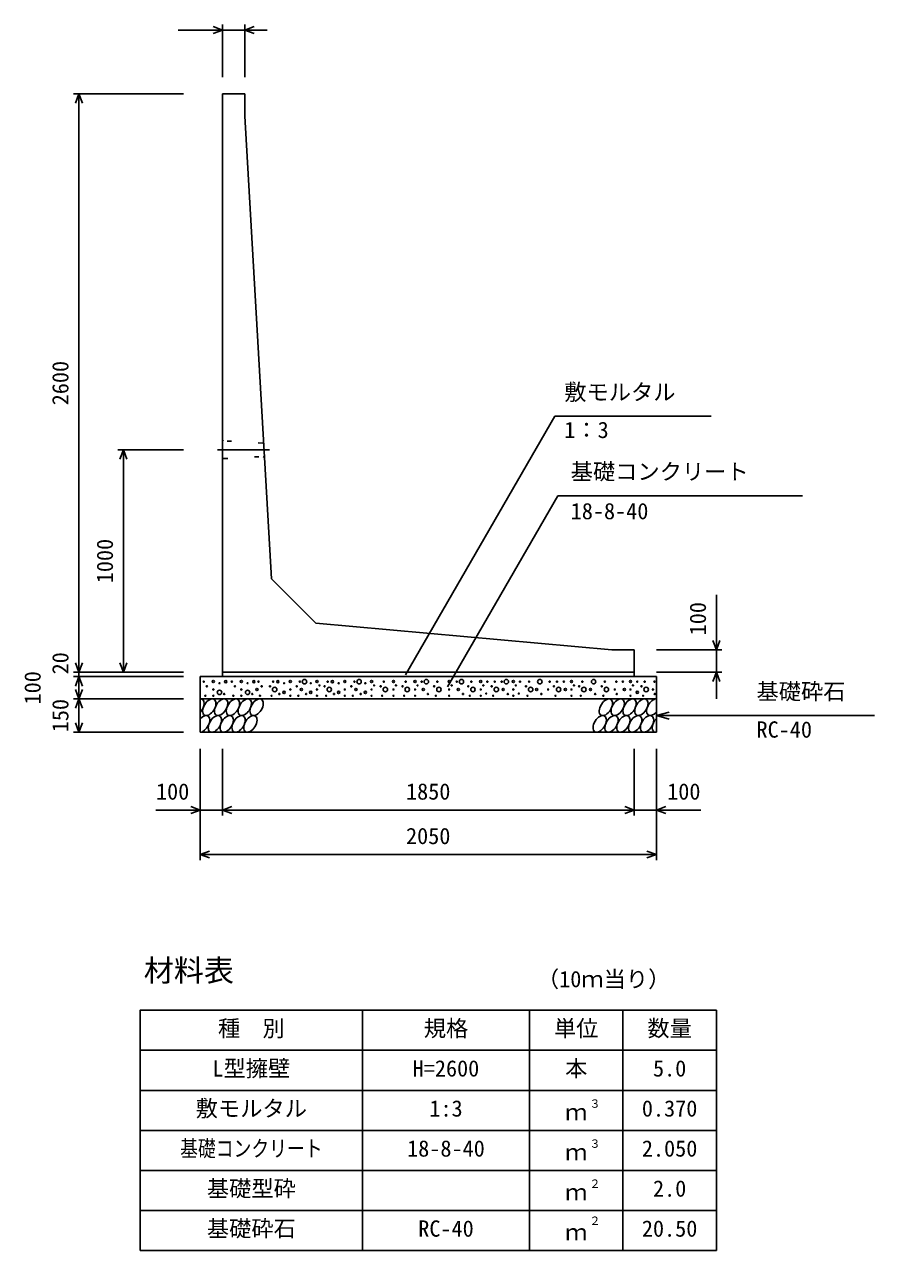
# Model space of a CAD drawing. Units: millimetres, scale not verified. Extents: x -67200 to 67200, y -23760 to 23760.
# Drawn here: x 14197 to 18017, y -5506 to 6 of the extents above; entities that cross this region are included whole.
import ezdxf
from ezdxf.enums import TextEntityAlignment as Align

# ---------------------------------------------------------------- set-up
doc = ezdxf.new("R2010")
doc.units = ezdxf.units.MM
doc.header["$LTSCALE"] = 80
doc.linetypes.add('CHAIN1', pattern=[8, 5, -1, 1, -1])
doc.linetypes.add('DOTTED', pattern=[1.75, 0.25, -1.5])
for name, color, linetype, lineweight in [('0-0_CENTER', 7, 'CHAIN1', 25), ('0-1_DIM', 7, 'Continuous', 25), ('0-3_HATCH', 6, 'Continuous', 25), ('0-4_HYO', 3, 'Continuous', 25), ('0-5_HYO2', 4, 'Continuous', 25), ('0-6_OUTLINE', 1, 'Continuous', 25), ('0-7_OUTLINE2', 4, 'DOTTED', 25), ('0-8_TXT', 7, 'Continuous', 25)]:
    doc.layers.add(name, color=color, linetype=linetype, lineweight=lineweight)
doc.styles.add('ＭＳ ゴシック', font='')
doc.styles.get('ＭＳ ゴシック').set_extended_font_data('MS Gothic')

msp = doc.modelspace()

# ---------------------------------------------------------------- linework, layer by layer
at = {"layer": '0-0_CENTER'}
msp.add_line((15063.58, -1905.79), (15297.7, -1905.79), dxfattribs=at)
at = {"layer": '0-1_DIM'}
for p, q in [((15086.96, 6.1), (15086.96, -230.79)), ((15186.96, 6.1), (15186.96, -230.79)), ((14887.42, -18.9), (15086.96, -18.9)), ((15186.96, -18.9), (15086.96, -18.9)), ((15186.96, -18.9), (15286.96, -18.9)), ((14416.25, -305.79), (14911.25, -305.79)), ((14441.25, -2905.79), (14441.25, -305.79)), ((15908.39, -2917.69), (16579.66, -1755.01)), ((17282.08, -1755.01), (16579.66, -1755.01)), ((14616.25, -1905.79), (14911.25, -1905.79)), ((14641.25, -1905.79), (14641.25, -2905.79)), ((16097.88, -2972.08), (16594.14, -2112.52)), ((17693.69, -2112.52), (16594.14, -2112.52)), ((17306.25, -2805.79), (17306.25, -2558.1)), ((17331.25, -2805.79), (17036.25, -2805.79)), ((17306.25, -2805.79), (17306.25, -2905.79)), ((14416.25, -2905.79), (14911.25, -2905.79)), ((14441.25, -2905.79), (14441.25, -2925.79)), ((17331.25, -2905.79), (17036.25, -2905.79)), ((17306.25, -3025.79), (17306.25, -2905.79)), ((14416.25, -2925.79), (14911.25, -2925.79)), ((14441.25, -2925.79), (14441.25, -3025.79)), ((14416.25, -3025.79), (14911.25, -3025.79)), ((14441.25, -3025.79), (14441.25, -3175.79)), ((17036.25, -3100.79), (17094.21, -3085.26)), ((18016.57, -3100.79), (17036.25, -3100.79)), ((17036.25, -3100.79), (17094.21, -3116.32)), ((14416.25, -3175.79), (14911.25, -3175.79)), ((14986.25, -3750.79), (14986.25, -3250.79)), ((15086.25, -3550.79), (15086.25, -3250.79)), ((16936.25, -3550.79), (16936.25, -3250.79)), ((16936.25, -3550.79), (16936.25, -3250.79)), ((17036.25, -3750.79), (17036.25, -3250.79)), ((14786.71, -3525.79), (14986.25, -3525.79)), ((15086.25, -3525.79), (14986.25, -3525.79)), ((16936.25, -3525.79), (15086.25, -3525.79)), ((17036.25, -3525.79), (16936.25, -3525.79)), ((17235.79, -3525.79), (17036.25, -3525.79)), ((17036.25, -3725.79), (14986.25, -3725.79))]:
    msp.add_line(p, q, dxfattribs=at)
for points in [[(15044.68, -3.51), (15086.96, -18.9), (15044.68, -34.29)], [(15229.25, -3.51), (15186.96, -18.9), (15229.25, -34.29)], [(14456.64, -348.08), (14441.25, -305.79), (14425.86, -348.08)], [(14656.64, -1948.08), (14641.25, -1905.79), (14625.86, -1948.08)], [(17290.86, -2763.51), (17306.25, -2805.79), (17321.64, -2763.51)], [(14456.64, -2863.51), (14441.25, -2905.79), (14425.86, -2863.51)], [(14656.64, -2863.51), (14641.25, -2905.79), (14625.86, -2863.51)], [(17290.86, -2948.08), (17306.25, -2905.79), (17321.64, -2948.08)], [(14456.64, -2968.08), (14441.25, -2925.79), (14425.86, -2968.08)], [(14456.64, -2983.51), (14441.25, -3025.79), (14425.86, -2983.51)], [(14456.64, -3068.08), (14441.25, -3025.79), (14425.86, -3068.08)], [(14456.64, -3133.51), (14441.25, -3175.79), (14425.86, -3133.51)], [(14943.96, -3510.4), (14986.25, -3525.79), (14943.96, -3541.18)], [(15128.54, -3510.4), (15086.25, -3525.79), (15128.54, -3541.18)], [(16893.96, -3510.4), (16936.25, -3525.79), (16893.96, -3541.18)], [(17078.54, -3510.4), (17036.25, -3525.79), (17078.54, -3541.18)], [(15028.54, -3710.4), (14986.25, -3725.79), (15028.54, -3741.18)], [(16993.96, -3710.4), (17036.25, -3725.79), (16993.96, -3741.18)]]:
    msp.add_lwpolyline(points, dxfattribs=at)
at = {"layer": '0-3_HATCH'}
for centre, radius in [((15002.22, -2948.62), 2.5), ((15016.24, -2969.63), 2.5), ((15045.11, -2947.74), 5), ((15073.15, -2955.62), 2.5), ((15101.19, -2948.62), 5), ((15128.32, -2948.62), 2.5), ((15142.34, -2969.63), 2.5), ((15171.22, -2947.74), 5), ((15199.26, -2955.62), 2.5), ((15227.29, -2948.62), 5), ((15248.32, -2948.62), 2.5), ((15262.34, -2969.63), 2.5), ((15300.16, -2969.63), 2.5), ((15321.19, -2983.63), 10), ((15314.18, -2948.62), 2.5), ((15335.21, -2948.62), 5), ((15363.24, -2955.62), 2.5), ((15391.28, -2947.74), 5), ((15420.16, -2969.63), 2.5), ((15434.18, -2948.62), 2.5), ((15455.21, -2948.62), 10), ((15483.24, -2955.62), 2.5), ((15511.28, -2947.74), 5), ((15522.62, -2965.31), 2.5), ((15545.38, -2969.63), 2.5), ((15566.41, -2983.63), 10), ((15559.4, -2948.62), 2.5), ((15580.43, -2948.62), 5), ((15608.47, -2955.62), 2.5), ((15636.51, -2947.74), 5), ((15665.38, -2969.63), 2.5), ((15679.4, -2948.62), 2.5), ((15700.43, -2948.62), 10), ((15728.47, -2955.62), 2.5), ((15756.51, -2947.74), 5), ((15767.85, -2965.31), 2.5), ((15797.31, -2969.63), 2.5), ((15818.34, -2983.63), 10), ((15811.33, -2948.62), 2.5), ((15854.95, -2947.74), 5), ((15866.29, -2965.31), 2.5), ((15895.75, -2969.63), 2.5), ((15916.78, -2983.63), 10), ((15909.76, -2948.62), 2.5), ((15951.94, -2947.74), 5), ((15963.28, -2965.31), 2.5), ((15981.64, -2948.62), 2.5), ((16002.67, -2948.62), 10), ((16038.02, -2969.63), 2.5), ((16059.05, -2983.63), 10), ((16052.04, -2948.62), 2.5), ((16105.33, -2947.74), 5), ((16116.67, -2965.31), 2.5), ((16139.3, -2948.62), 2.5), ((16160.33, -2948.62), 10), ((16190.99, -2969.63), 2.5), ((16212.02, -2983.63), 10), ((16205.01, -2948.62), 2.5), ((16247.19, -2947.74), 5), ((16258.53, -2965.31), 2.5), ((16276.88, -2948.62), 2.5), ((16296.12, -2969.63), 2.5), ((16317.15, -2983.63), 10), ((16310.14, -2948.62), 2.5), ((16340.92, -2948.62), 2.5), ((16361.96, -2948.62), 10), ((16393.72, -2947.74), 5), ((16405.06, -2965.31), 2.5), ((16423.42, -2948.62), 2.5), ((16450.41, -2969.63), 2.5), ((16471.44, -2983.63), 10), ((16464.43, -2948.62), 2.5), ((16512.59, -2948.62), 10), ((16556.68, -2948.62), 2.5), ((16575.91, -2969.63), 2.5), ((16596.94, -2983.63), 10), ((16589.93, -2948.62), 2.5), ((16620.72, -2948.62), 2.5), ((16655.12, -2947.74), 5), ((16666.46, -2965.31), 2.5), ((16689.58, -2969.63), 2.5), ((16710.61, -2983.63), 10), ((16703.6, -2948.62), 2.5), ((16754.24, -2948.62), 10), ((16790.86, -2969.63), 2.5), ((16811.89, -2983.63), 10), ((16804.87, -2948.62), 2.5), ((16856.34, -2948.62), 2.5), ((16885.71, -2948.62), 2.5), ((16920.12, -2947.74), 5), ((16931.46, -2965.31), 2.5), ((16950.43, -2948.62), 2.5), ((16969.64, -2969.63), 2.5), ((16990.67, -2983.63), 10), ((16983.66, -2948.62), 2.5), ((17027.83, -2948.62), 2.5), ((15009.23, -3011.65), 2.5), ((15045.11, -2983.63), 2.5), ((15045.11, -3011.65), 2.5), ((15073.15, -2996.77), 10), ((15094.18, -3003.77), 2.5), ((15135.33, -3011.65), 2.5), ((15171.22, -2983.63), 2.5), ((15171.22, -3011.65), 2.5), ((15199.26, -2996.77), 10), ((15220.28, -3003.77), 2.5), ((15241.31, -2983.63), 5), ((15255.33, -3011.65), 2.5), ((15307.17, -3011.65), 2.5), ((15342.22, -3003.77), 2.5), ((15363.24, -2996.77), 5), ((15391.28, -2983.63), 2.5), ((15391.28, -3011.65), 2.5), ((15427.17, -3011.65), 2.5), ((15441.19, -2983.63), 5), ((15462.22, -3003.77), 2.5), ((15483.24, -2996.77), 5), ((15511.28, -2983.63), 2.5), ((15511.28, -3011.65), 2.5), ((15552.39, -3011.65), 2.5), ((15587.44, -3003.77), 2.5), ((15608.47, -2996.77), 5), ((15636.51, -2983.63), 2.5), ((15636.51, -3011.65), 2.5), ((15672.39, -3011.65), 2.5), ((15686.41, -2983.63), 5), ((15707.44, -3003.77), 2.5), ((15728.47, -2996.77), 5), ((15756.51, -2983.63), 2.5), ((15756.51, -3011.65), 2.5), ((15804.32, -3011.65), 2.5), ((15854.95, -2983.63), 2.5), ((15854.95, -3011.65), 2.5), ((15902.76, -3011.65), 2.5), ((15951.94, -2983.63), 2.5), ((15951.94, -3011.65), 2.5), ((15988.65, -2983.63), 5), ((16009.68, -3003.77), 2.5), ((16045.03, -3011.65), 2.5), ((16105.33, -2983.63), 2.5), ((16105.33, -3011.65), 2.5), ((16146.31, -2983.63), 5), ((16167.34, -3003.77), 2.5), ((16198, -3011.65), 2.5), ((16247.19, -2983.63), 2.5), ((16247.19, -3011.65), 2.5), ((16271.84, -3001.98), 2.5), ((16303.13, -3011.65), 2.5), ((16347.94, -2983.63), 5), ((16368.96, -3003.77), 2.5), ((16393.72, -2983.63), 2.5), ((16393.72, -3011.65), 2.5), ((16418.38, -3001.98), 2.5), ((16457.42, -3011.65), 2.5), ((16498.57, -2983.63), 5), ((16519.6, -3003.77), 2.5), ((16550.24, -2983.63), 2.5), ((16582.92, -3011.65), 2.5), ((16627.73, -2983.63), 5), ((16655.12, -2983.63), 2.5), ((16655.12, -3011.65), 2.5), ((16696.59, -3011.65), 2.5), ((16740.22, -2983.63), 5), ((16761.24, -3003.77), 2.5), ((16797.87, -3011.65), 2.5), ((16849.91, -2983.63), 2.5), ((16858.25, -3003.77), 2.5), ((16892.73, -2983.63), 5), ((16920.12, -2983.63), 2.5), ((16920.12, -3011.65), 2.5), ((16950.6, -2995.92), 5), ((16976.65, -3011.65), 2.5), ((17021.39, -2983.63), 2.5), ((17029.74, -3003.77), 2.5)]:
    msp.add_circle(centre, radius, dxfattribs=at)
for centre, start_param, end_param in [((14973.89, -3063.3), 4.385593, 6.6745444), ((17022.39, -3063.3), 0.3357715, 4.4411806), ((14999.21, -3138.29), 3.5111464, 7.548991), ((17047.71, -3138.29), 1.2110787, 3.5658734)]:
    msp.add_ellipse(centre, major_axis=(21.81, 35.31), ratio=0.5792, start_param=start_param, end_param=end_param, dxfattribs=at)
for centre in [(15027.09, -3063.3), (15080.3, -3063.3), (15133.51, -3063.3), (15186.72, -3063.3), (15239.93, -3063.3), (16809.56, -3063.3), (16862.76, -3063.3), (16915.97, -3063.3), (16969.18, -3063.3), (15052.41, -3138.29), (15105.62, -3138.29), (15158.83, -3138.29), (15212.04, -3138.29), (16781.67, -3138.29), (16834.88, -3138.29), (16888.09, -3138.29), (16941.29, -3138.29), (16994.5, -3138.29)]:
    msp.add_ellipse(centre, major_axis=(21.81, 35.31), ratio=0.5792, dxfattribs=at)
at = {"layer": '0-4_HYO'}
for p, q in [((15716.25, -4425.79), (15716.25, -5505.79)), ((16466.25, -4425.79), (16466.25, -5505.79)), ((16886.25, -4425.79), (16886.25, -5505.79)), ((14716.25, -4605.79), (17306.25, -4605.79))]:
    msp.add_line(p, q, dxfattribs=at)
msp.add_lwpolyline([(14716.25, -5505.79), (17306.25, -5505.79), (17306.25, -4425.79), (14716.25, -4425.79)], close=True, dxfattribs=at)
at = {"layer": '0-5_HYO2'}
for p, q in [((14716.25, -4785.79), (17306.25, -4785.79)), ((14716.25, -4965.79), (17306.25, -4965.79)), ((14716.25, -5145.79), (17306.25, -5145.79)), ((14716.25, -5325.79), (17306.25, -5325.79))]:
    msp.add_line(p, q, dxfattribs=at)
at = {"layer": '0-6_OUTLINE'}
for p, q in [((15086.25, -305.79), (15186.25, -305.79)), ((15086.25, -2925.79), (15086.25, -305.79)), ((15186.25, -405.79), (15186.25, -305.79)), ((15186.25, -405.79), (15306.25, -2485.79)), ((16936.25, -2805.79), (16836.25, -2805.79)), ((16936.25, -2805.79), (16936.25, -2925.79)), ((15086.25, -2905.79), (16936.25, -2905.79)), ((17036.25, -2925.79), (17036.25, -3175.79)), ((17036.25, -3025.79), (14986.25, -3025.79)), ((17036.25, -3175.79), (14986.25, -3175.79))]:
    msp.add_line(p, q, dxfattribs=at)
for points in [[(16836.25, -2805.79), (15506.25, -2685.79), (15306.25, -2485.79)], [(17036.25, -2925.79), (14986.25, -2925.79), (14986.25, -3175.79)]]:
    msp.add_lwpolyline(points, dxfattribs=at)
at = {"layer": '0-7_OUTLINE2'}
for p, q in [((15090.75, -1865.79), (15086.25, -1861.29)), ((15266.55, -1875.79), (15090.75, -1865.79)), ((15270.8, -1871.29), (15266.55, -1875.79)), ((15086.25, -1950.29), (15090.75, -1945.79)), ((15090.75, -1945.79), (15270.01, -1935.79)), ((15274.78, -1940.29), (15270.01, -1935.79))]:
    msp.add_line(p, q, dxfattribs=at)

# ---------------------------------------------------------------- texts
at = {"layer": '0-1_DIM', "style": 'ＭＳ ゴシック'}
for s, p in [('2600', (14416.25, -1705.79)), ('1000', (14616.25, -2505.79)), ('100', (17281.25, -2740.15)), ('20', (14416.25, -2915.73)), ('100', (14291.25, -3050.79)), ('150', (14416.25, -3175.79))]:
    msp.add_text(s, height=73.31, rotation=90, dxfattribs=at).set_placement(p, align=Align.BOTTOM_LEFT)
for s, p in [('敷モルタル', (16622.52, -1705.01)), ('1：3', (16622.52, -1875.13)), ('基礎コンクリート', (16651.4, -2062.52)), ('18-8-40', (16651.4, -2240.15)), ('基礎砕石', (17486.5, -3050.79)), ('RC-40', (17486.5, -3222.17)), ('100', (14787.61, -3500.79)), ('1850', (15911.25, -3500.79)), ('100', (17084.89, -3500.79)), ('2050', (15911.25, -3700.79))]:
    msp.add_text(s, height=73.31, dxfattribs=at).set_placement(p, align=Align.BOTTOM_LEFT)
at = {"layer": '0-8_TXT', "style": 'ＭＳ ゴシック'}
for s, height, p in [('材料表', 98.97, (14732.92, -4325.79)), ('（10ｍ当り）', 73.31, (16499.58, -4344.13)), ('種\u3000別', 73.31, (15066.25, -4565.79)), ('規格', 73.31, (15991.25, -4565.79)), ('単位', 73.31, (16576.25, -4565.79)), ('数量', 73.31, (16996.25, -4565.79)), ('L型擁壁', 73.31, (15041.25, -4745.79)), ('H=2600', 73.31, (15941.25, -4745.79)), ('本', 73.31, (16626.25, -4745.79)), ('5.0', 73.31, (17021.25, -4745.79)), ('敷モルタル', 73.31, (14966.25, -4925.79)), ('1:3', 73.31, (16016.25, -4925.79)), ('３', 36.66, (16735.49, -4875.18)), ('0.370', 73.31, (16971.25, -4925.79)), ('ｍ', 73.31, (16626.25, -4942.46)), ('18-8-40', 73.31, (15916.25, -5105.79)), ('３', 36.66, (16735.49, -5055.18)), ('2.050', 73.31, (16971.25, -5105.79)), ('ｍ', 73.31, (16626.25, -5122.46)), ('基礎型砕', 73.31, (15016.25, -5285.79)), ('ｍ', 73.31, (16626.25, -5302.46)), ('２', 36.66, (16735.49, -5235.18)), ('2.0', 73.31, (17021.25, -5285.79)), ('基礎砕石', 73.31, (15016.25, -5465.79)), ('RC-40', 73.31, (15966.25, -5465.79)), ('２', 36.66, (16735.49, -5401.85)), ('20.50', 73.31, (16971.25, -5465.79)), ('ｍ', 73.31, (16626.25, -5482.46))]:
    msp.add_text(s, height=height, dxfattribs=at).set_placement(p, align=Align.BOTTOM_LEFT)
at = {"layer": '0-8_TXT', "style": 'ＭＳ ゴシック', "width": 0.8}
msp.add_text('基礎コンクリート', height=73.31, dxfattribs=at).set_placement((14896.25, -5105.79), align=Align.BOTTOM_LEFT)

doc.saveas('drawing.dxf')
